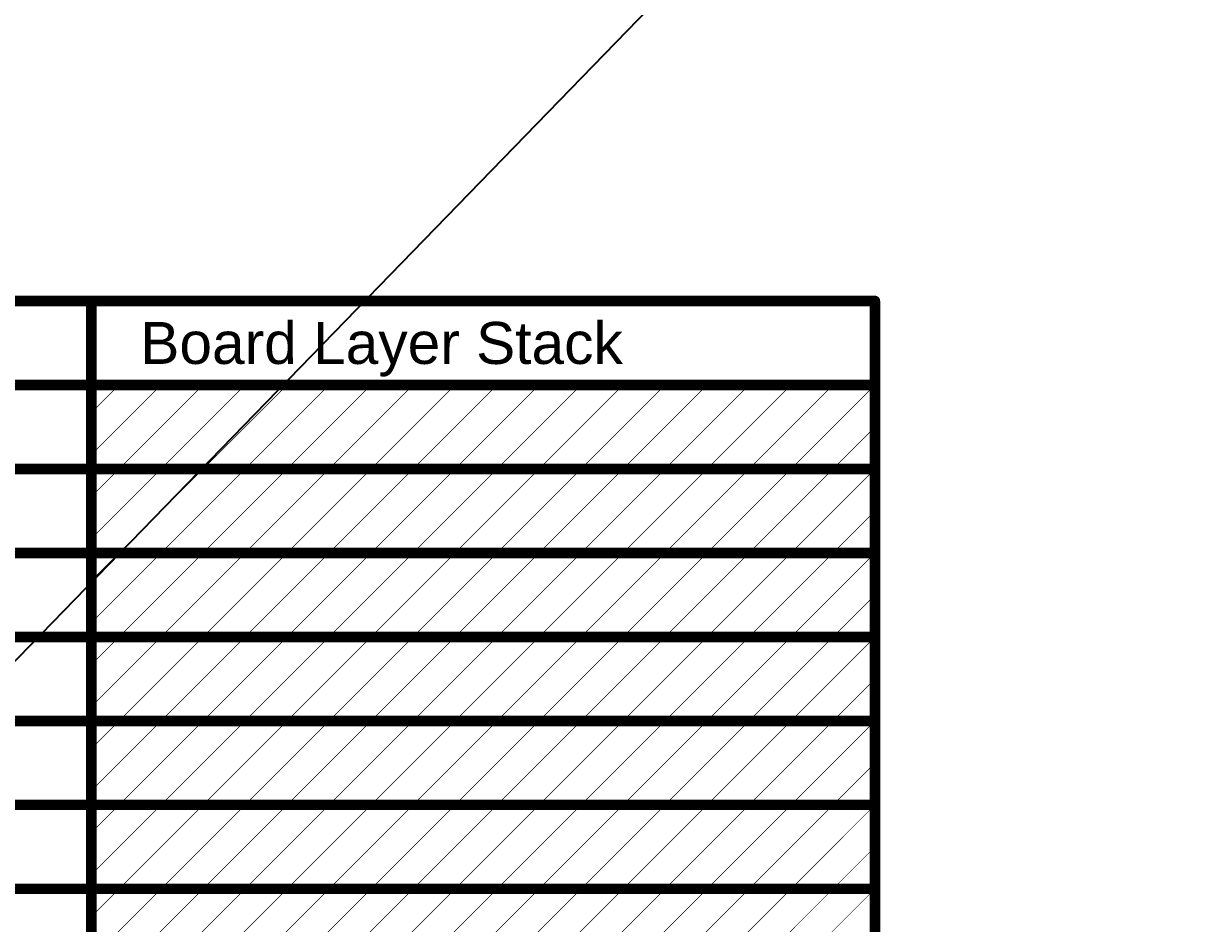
# Model space of a CAD drawing. Header units: inches. Extents: x 0 to 5401, y 0 to 5414.
# Drawn here: x 253.22 to 295.34, y 105.24 to 137.92 of the extents above; entities that cross this region are included whole.
import ezdxf

# ---------------------------------------------------------------- set-up
doc = ezdxf.new("R2010")
doc.units = ezdxf.units.IN
doc.layers.add('Fabrication', color=76, linetype='Continuous')
doc.layers.add('Top Solder', color=216, linetype='Continuous')
doc.styles.add('Arial', font='', dxfattribs={"height": 0.2})
doc.styles.get('Arial').set_extended_font_data('Arial')

msp = doc.modelspace()

# ---------------------------------------------------------------- linework, layer by layer
at = {"layer": 'Fabrication'}
for points in [[(168.846, 127.838, 0.381, 0.381, 0), (284.132, 127.838, 0.381, 0.381, 0)], [(255.692, 91.262, 0.381, 0.381, 0), (255.692, 127.838, 0.381, 0.381, 0)], [(284.132, 91.262, 0.381, 0.381, 0), (284.132, 127.838, 0.381, 0.381, 0)], [(168.846, 124.79, 0.381, 0.381, 0), (284.132, 124.79, 0.381, 0.381, 0)], [(255.692, 122.258, 0.0254, 0.0254, 0), (258.224, 124.79, 0.0254, 0.0254, 0)], [(255.692, 123.782, 0.0254, 0.0254, 0), (256.7, 124.79, 0.0254, 0.0254, 0)], [(256.7, 121.742, 0.0254, 0.0254, 0), (259.748, 124.79, 0.0254, 0.0254, 0)], [(258.224, 121.742, 0.0254, 0.0254, 0), (261.272, 124.79, 0.0254, 0.0254, 0)], [(259.748, 121.742, 0.0254, 0.0254, 0), (262.796, 124.79, 0.0254, 0.0254, 0)], [(261.272, 121.742, 0.0254, 0.0254, 0), (264.32, 124.79, 0.0254, 0.0254, 0)], [(262.796, 121.742, 0.0254, 0.0254, 0), (265.844, 124.79, 0.0254, 0.0254, 0)], [(264.32, 121.742, 0.0254, 0.0254, 0), (267.368, 124.79, 0.0254, 0.0254, 0)], [(265.844, 121.742, 0.0254, 0.0254, 0), (268.892, 124.79, 0.0254, 0.0254, 0)], [(267.368, 121.742, 0.0254, 0.0254, 0), (270.416, 124.79, 0.0254, 0.0254, 0)], [(268.892, 121.742, 0.0254, 0.0254, 0), (271.94, 124.79, 0.0254, 0.0254, 0)], [(270.416, 121.742, 0.0254, 0.0254, 0), (273.464, 124.79, 0.0254, 0.0254, 0)], [(271.94, 121.742, 0.0254, 0.0254, 0), (274.988, 124.79, 0.0254, 0.0254, 0)], [(273.464, 121.742, 0.0254, 0.0254, 0), (276.512, 124.79, 0.0254, 0.0254, 0)], [(274.988, 121.742, 0.0254, 0.0254, 0), (278.036, 124.79, 0.0254, 0.0254, 0)], [(276.512, 121.742, 0.0254, 0.0254, 0), (279.56, 124.79, 0.0254, 0.0254, 0)], [(278.036, 121.742, 0.0254, 0.0254, 0), (281.084, 124.79, 0.0254, 0.0254, 0)], [(279.56, 121.742, 0.0254, 0.0254, 0), (282.608, 124.79, 0.0254, 0.0254, 0)], [(281.084, 121.742, 0.0254, 0.0254, 0), (284.132, 124.79, 0.0254, 0.0254, 0)], [(282.608, 121.742, 0.0254, 0.0254, 0), (284.132, 123.266, 0.0254, 0.0254, 0)], [(241.218, 121.742, 0.381, 0.381, 0), (255.692, 121.742, 0.381, 0.381, 0)], [(255.692, 121.742, 0.381, 0.381, 0), (284.132, 121.742, 0.381, 0.381, 0)], [(255.692, 119.21, 0.0254, 0.0254, 0), (258.224, 121.742, 0.0254, 0.0254, 0)], [(255.692, 120.734, 0.0254, 0.0254, 0), (256.7, 121.742, 0.0254, 0.0254, 0)], [(256.7, 118.694, 0.0254, 0.0254, 0), (259.748, 121.742, 0.0254, 0.0254, 0)], [(258.224, 118.694, 0.0254, 0.0254, 0), (261.272, 121.742, 0.0254, 0.0254, 0)], [(259.748, 118.694, 0.0254, 0.0254, 0), (262.796, 121.742, 0.0254, 0.0254, 0)], [(261.272, 118.694, 0.0254, 0.0254, 0), (264.32, 121.742, 0.0254, 0.0254, 0)], [(262.796, 118.694, 0.0254, 0.0254, 0), (265.844, 121.742, 0.0254, 0.0254, 0)], [(264.32, 118.694, 0.0254, 0.0254, 0), (267.368, 121.742, 0.0254, 0.0254, 0)], [(265.844, 118.694, 0.0254, 0.0254, 0), (268.892, 121.742, 0.0254, 0.0254, 0)], [(267.368, 118.694, 0.0254, 0.0254, 0), (270.416, 121.742, 0.0254, 0.0254, 0)], [(268.892, 118.694, 0.0254, 0.0254, 0), (271.94, 121.742, 0.0254, 0.0254, 0)], [(270.416, 118.694, 0.0254, 0.0254, 0), (273.464, 121.742, 0.0254, 0.0254, 0)], [(271.94, 118.694, 0.0254, 0.0254, 0), (274.988, 121.742, 0.0254, 0.0254, 0)], [(273.464, 118.694, 0.0254, 0.0254, 0), (276.512, 121.742, 0.0254, 0.0254, 0)], [(274.988, 118.694, 0.0254, 0.0254, 0), (278.036, 121.742, 0.0254, 0.0254, 0)], [(276.512, 118.694, 0.0254, 0.0254, 0), (279.56, 121.742, 0.0254, 0.0254, 0)], [(278.036, 118.694, 0.0254, 0.0254, 0), (281.084, 121.742, 0.0254, 0.0254, 0)], [(279.56, 118.694, 0.0254, 0.0254, 0), (282.608, 121.742, 0.0254, 0.0254, 0)], [(281.084, 118.694, 0.0254, 0.0254, 0), (284.132, 121.742, 0.0254, 0.0254, 0)], [(282.608, 118.694, 0.0254, 0.0254, 0), (284.132, 120.218, 0.0254, 0.0254, 0)], [(241.218, 118.694, 0.381, 0.381, 0), (255.692, 118.694, 0.381, 0.381, 0)], [(255.692, 118.694, 0.381, 0.381, 0), (284.132, 118.694, 0.381, 0.381, 0)], [(255.692, 116.162, 0.0254, 0.0254, 0), (258.224, 118.694, 0.0254, 0.0254, 0)], [(255.692, 117.686, 0.0254, 0.0254, 0), (256.7, 118.694, 0.0254, 0.0254, 0)], [(256.7, 115.646, 0.0254, 0.0254, 0), (259.748, 118.694, 0.0254, 0.0254, 0)], [(258.224, 115.646, 0.0254, 0.0254, 0), (261.272, 118.694, 0.0254, 0.0254, 0)], [(259.748, 115.646, 0.0254, 0.0254, 0), (262.796, 118.694, 0.0254, 0.0254, 0)], [(261.272, 115.646, 0.0254, 0.0254, 0), (264.32, 118.694, 0.0254, 0.0254, 0)], [(262.796, 115.646, 0.0254, 0.0254, 0), (265.844, 118.694, 0.0254, 0.0254, 0)], [(264.32, 115.646, 0.0254, 0.0254, 0), (267.368, 118.694, 0.0254, 0.0254, 0)], [(265.844, 115.646, 0.0254, 0.0254, 0), (268.892, 118.694, 0.0254, 0.0254, 0)], [(267.368, 115.646, 0.0254, 0.0254, 0), (270.416, 118.694, 0.0254, 0.0254, 0)], [(268.892, 115.646, 0.0254, 0.0254, 0), (271.94, 118.694, 0.0254, 0.0254, 0)], [(270.416, 115.646, 0.0254, 0.0254, 0), (273.464, 118.694, 0.0254, 0.0254, 0)], [(271.94, 115.646, 0.0254, 0.0254, 0), (274.988, 118.694, 0.0254, 0.0254, 0)], [(273.464, 115.646, 0.0254, 0.0254, 0), (276.512, 118.694, 0.0254, 0.0254, 0)], [(274.988, 115.646, 0.0254, 0.0254, 0), (278.036, 118.694, 0.0254, 0.0254, 0)], [(276.512, 115.646, 0.0254, 0.0254, 0), (279.56, 118.694, 0.0254, 0.0254, 0)], [(278.036, 115.646, 0.0254, 0.0254, 0), (281.084, 118.694, 0.0254, 0.0254, 0)], [(279.56, 115.646, 0.0254, 0.0254, 0), (282.608, 118.694, 0.0254, 0.0254, 0)], [(281.084, 115.646, 0.0254, 0.0254, 0), (284.132, 118.694, 0.0254, 0.0254, 0)], [(282.608, 115.646, 0.0254, 0.0254, 0), (284.132, 117.17, 0.0254, 0.0254, 0)], [(241.218, 115.646, 0.381, 0.381, 0), (255.692, 115.646, 0.381, 0.381, 0)], [(255.692, 115.646, 0.381, 0.381, 0), (284.132, 115.646, 0.381, 0.381, 0)], [(255.692, 113.114, 0.0254, 0.0254, 0), (258.224, 115.646, 0.0254, 0.0254, 0)], [(255.692, 114.638, 0.0254, 0.0254, 0), (256.7, 115.646, 0.0254, 0.0254, 0)], [(256.7, 112.598, 0.0254, 0.0254, 0), (259.748, 115.646, 0.0254, 0.0254, 0)], [(258.224, 112.598, 0.0254, 0.0254, 0), (261.272, 115.646, 0.0254, 0.0254, 0)], [(259.748, 112.598, 0.0254, 0.0254, 0), (262.796, 115.646, 0.0254, 0.0254, 0)], [(261.272, 112.598, 0.0254, 0.0254, 0), (264.32, 115.646, 0.0254, 0.0254, 0)], [(262.796, 112.598, 0.0254, 0.0254, 0), (265.844, 115.646, 0.0254, 0.0254, 0)], [(264.32, 112.598, 0.0254, 0.0254, 0), (267.368, 115.646, 0.0254, 0.0254, 0)], [(265.844, 112.598, 0.0254, 0.0254, 0), (268.892, 115.646, 0.0254, 0.0254, 0)], [(267.368, 112.598, 0.0254, 0.0254, 0), (270.416, 115.646, 0.0254, 0.0254, 0)], [(268.892, 112.598, 0.0254, 0.0254, 0), (271.94, 115.646, 0.0254, 0.0254, 0)], [(270.416, 112.598, 0.0254, 0.0254, 0), (273.464, 115.646, 0.0254, 0.0254, 0)], [(271.94, 112.598, 0.0254, 0.0254, 0), (274.988, 115.646, 0.0254, 0.0254, 0)], [(273.464, 112.598, 0.0254, 0.0254, 0), (276.512, 115.646, 0.0254, 0.0254, 0)], [(274.988, 112.598, 0.0254, 0.0254, 0), (278.036, 115.646, 0.0254, 0.0254, 0)], [(276.512, 112.598, 0.0254, 0.0254, 0), (279.56, 115.646, 0.0254, 0.0254, 0)], [(278.036, 112.598, 0.0254, 0.0254, 0), (281.084, 115.646, 0.0254, 0.0254, 0)], [(279.56, 112.598, 0.0254, 0.0254, 0), (282.608, 115.646, 0.0254, 0.0254, 0)], [(281.084, 112.598, 0.0254, 0.0254, 0), (284.132, 115.646, 0.0254, 0.0254, 0)], [(282.608, 112.598, 0.0254, 0.0254, 0), (284.132, 114.122, 0.0254, 0.0254, 0)], [(241.218, 112.598, 0.381, 0.381, 0), (255.692, 112.598, 0.381, 0.381, 0)], [(255.692, 112.598, 0.381, 0.381, 0), (284.132, 112.598, 0.381, 0.381, 0)], [(255.692, 110.066, 0.0254, 0.0254, 0), (258.224, 112.598, 0.0254, 0.0254, 0)], [(255.692, 111.59, 0.0254, 0.0254, 0), (256.7, 112.598, 0.0254, 0.0254, 0)], [(256.7, 109.55, 0.0254, 0.0254, 0), (259.748, 112.598, 0.0254, 0.0254, 0)], [(258.224, 109.55, 0.0254, 0.0254, 0), (261.272, 112.598, 0.0254, 0.0254, 0)], [(259.748, 109.55, 0.0254, 0.0254, 0), (262.796, 112.598, 0.0254, 0.0254, 0)], [(261.272, 109.55, 0.0254, 0.0254, 0), (264.32, 112.598, 0.0254, 0.0254, 0)], [(262.796, 109.55, 0.0254, 0.0254, 0), (265.844, 112.598, 0.0254, 0.0254, 0)], [(264.32, 109.55, 0.0254, 0.0254, 0), (267.368, 112.598, 0.0254, 0.0254, 0)], [(265.844, 109.55, 0.0254, 0.0254, 0), (268.892, 112.598, 0.0254, 0.0254, 0)], [(267.368, 109.55, 0.0254, 0.0254, 0), (270.416, 112.598, 0.0254, 0.0254, 0)], [(268.892, 109.55, 0.0254, 0.0254, 0), (271.94, 112.598, 0.0254, 0.0254, 0)], [(270.416, 109.55, 0.0254, 0.0254, 0), (273.464, 112.598, 0.0254, 0.0254, 0)], [(271.94, 109.55, 0.0254, 0.0254, 0), (274.988, 112.598, 0.0254, 0.0254, 0)], [(273.464, 109.55, 0.0254, 0.0254, 0), (276.512, 112.598, 0.0254, 0.0254, 0)], [(274.988, 109.55, 0.0254, 0.0254, 0), (278.036, 112.598, 0.0254, 0.0254, 0)], [(276.512, 109.55, 0.0254, 0.0254, 0), (279.56, 112.598, 0.0254, 0.0254, 0)], [(278.036, 109.55, 0.0254, 0.0254, 0), (281.084, 112.598, 0.0254, 0.0254, 0)], [(279.56, 109.55, 0.0254, 0.0254, 0), (282.608, 112.598, 0.0254, 0.0254, 0)], [(281.084, 109.55, 0.0254, 0.0254, 0), (284.132, 112.598, 0.0254, 0.0254, 0)], [(282.608, 109.55, 0.0254, 0.0254, 0), (284.132, 111.074, 0.0254, 0.0254, 0)], [(241.218, 109.55, 0.381, 0.381, 0), (255.692, 109.55, 0.381, 0.381, 0)], [(255.692, 109.55, 0.381, 0.381, 0), (284.132, 109.55, 0.381, 0.381, 0)], [(255.692, 107.018, 0.0254, 0.0254, 0), (258.224, 109.55, 0.0254, 0.0254, 0)], [(255.692, 108.542, 0.0254, 0.0254, 0), (256.7, 109.55, 0.0254, 0.0254, 0)], [(256.7, 106.502, 0.0254, 0.0254, 0), (259.748, 109.55, 0.0254, 0.0254, 0)], [(258.224, 106.502, 0.0254, 0.0254, 0), (261.272, 109.55, 0.0254, 0.0254, 0)], [(259.748, 106.502, 0.0254, 0.0254, 0), (262.796, 109.55, 0.0254, 0.0254, 0)], [(261.272, 106.502, 0.0254, 0.0254, 0), (264.32, 109.55, 0.0254, 0.0254, 0)], [(262.796, 106.502, 0.0254, 0.0254, 0), (265.844, 109.55, 0.0254, 0.0254, 0)], [(264.32, 106.502, 0.0254, 0.0254, 0), (267.368, 109.55, 0.0254, 0.0254, 0)], [(265.844, 106.502, 0.0254, 0.0254, 0), (268.892, 109.55, 0.0254, 0.0254, 0)], [(267.368, 106.502, 0.0254, 0.0254, 0), (270.416, 109.55, 0.0254, 0.0254, 0)], [(268.892, 106.502, 0.0254, 0.0254, 0), (271.94, 109.55, 0.0254, 0.0254, 0)], [(270.416, 106.502, 0.0254, 0.0254, 0), (273.464, 109.55, 0.0254, 0.0254, 0)], [(271.94, 106.502, 0.0254, 0.0254, 0), (274.988, 109.55, 0.0254, 0.0254, 0)], [(273.464, 106.502, 0.0254, 0.0254, 0), (276.512, 109.55, 0.0254, 0.0254, 0)], [(274.988, 106.502, 0.0254, 0.0254, 0), (278.036, 109.55, 0.0254, 0.0254, 0)], [(276.512, 106.502, 0.0254, 0.0254, 0), (279.56, 109.55, 0.0254, 0.0254, 0)], [(278.036, 106.502, 0.0254, 0.0254, 0), (281.084, 109.55, 0.0254, 0.0254, 0)], [(279.56, 106.502, 0.0254, 0.0254, 0), (282.608, 109.55, 0.0254, 0.0254, 0)], [(281.084, 106.502, 0.0254, 0.0254, 0), (284.132, 109.55, 0.0254, 0.0254, 0)], [(282.608, 106.502, 0.0254, 0.0254, 0), (284.132, 108.026, 0.0254, 0.0254, 0)], [(241.218, 106.502, 0.381, 0.381, 0), (255.692, 106.502, 0.381, 0.381, 0)], [(255.692, 106.502, 0.381, 0.381, 0), (284.132, 106.502, 0.381, 0.381, 0)], [(255.692, 103.97, 0.0254, 0.0254, 0), (258.224, 106.502, 0.0254, 0.0254, 0)], [(255.692, 105.494, 0.0254, 0.0254, 0), (256.7, 106.502, 0.0254, 0.0254, 0)], [(256.7, 103.454, 0.0254, 0.0254, 0), (259.748, 106.502, 0.0254, 0.0254, 0)], [(258.224, 103.454, 0.0254, 0.0254, 0), (261.272, 106.502, 0.0254, 0.0254, 0)], [(259.748, 103.454, 0.0254, 0.0254, 0), (262.796, 106.502, 0.0254, 0.0254, 0)], [(261.272, 103.454, 0.0254, 0.0254, 0), (264.32, 106.502, 0.0254, 0.0254, 0)], [(262.796, 103.454, 0.0254, 0.0254, 0), (265.844, 106.502, 0.0254, 0.0254, 0)], [(264.32, 103.454, 0.0254, 0.0254, 0), (267.368, 106.502, 0.0254, 0.0254, 0)], [(265.844, 103.454, 0.0254, 0.0254, 0), (268.892, 106.502, 0.0254, 0.0254, 0)], [(267.368, 103.454, 0.0254, 0.0254, 0), (270.416, 106.502, 0.0254, 0.0254, 0)], [(268.892, 103.454, 0.0254, 0.0254, 0), (271.94, 106.502, 0.0254, 0.0254, 0)], [(270.416, 103.454, 0.0254, 0.0254, 0), (273.464, 106.502, 0.0254, 0.0254, 0)], [(271.94, 103.454, 0.0254, 0.0254, 0), (274.988, 106.502, 0.0254, 0.0254, 0)], [(273.464, 103.454, 0.0254, 0.0254, 0), (276.512, 106.502, 0.0254, 0.0254, 0)], [(274.988, 103.454, 0.0254, 0.0254, 0), (278.036, 106.502, 0.0254, 0.0254, 0)], [(276.512, 103.454, 0.0254, 0.0254, 0), (279.56, 106.502, 0.0254, 0.0254, 0)], [(278.036, 103.454, 0.0254, 0.0254, 0), (281.084, 106.502, 0.0254, 0.0254, 0)], [(279.56, 103.454, 0.0254, 0.0254, 0), (282.608, 106.502, 0.0254, 0.0254, 0)], [(281.084, 103.454, 0.0254, 0.0254, 0), (284.132, 106.502, 0.0254, 0.0254, 0)]]:
    msp.add_lwpolyline(points, format="xyseb", dxfattribs=at)
for points in [[(255.597, 127.838, 0.191, 0.191, 1), (255.787, 127.838, 0.191, 0.191, 1)], [(284.037, 127.838, 0.191, 0.191, 1), (284.227, 127.838, 0.191, 0.191, 1)], [(284.037, 127.838, 0.191, 0.191, 1), (284.227, 127.838, 0.191, 0.191, 1)], [(256.694, 124.79, 0.0127, 0.0127, 1), (256.706, 124.79, 0.0127, 0.0127, 1)], [(258.218, 124.79, 0.0127, 0.0127, 1), (258.23, 124.79, 0.0127, 0.0127, 1)], [(259.742, 124.79, 0.0127, 0.0127, 1), (259.754, 124.79, 0.0127, 0.0127, 1)], [(261.266, 124.79, 0.0127, 0.0127, 1), (261.278, 124.79, 0.0127, 0.0127, 1)], [(262.79, 124.79, 0.0127, 0.0127, 1), (262.802, 124.79, 0.0127, 0.0127, 1)], [(264.314, 124.79, 0.0127, 0.0127, 1), (264.326, 124.79, 0.0127, 0.0127, 1)], [(265.838, 124.79, 0.0127, 0.0127, 1), (265.85, 124.79, 0.0127, 0.0127, 1)], [(267.362, 124.79, 0.0127, 0.0127, 1), (267.374, 124.79, 0.0127, 0.0127, 1)], [(268.886, 124.79, 0.0127, 0.0127, 1), (268.898, 124.79, 0.0127, 0.0127, 1)], [(270.41, 124.79, 0.0127, 0.0127, 1), (270.422, 124.79, 0.0127, 0.0127, 1)], [(271.934, 124.79, 0.0127, 0.0127, 1), (271.946, 124.79, 0.0127, 0.0127, 1)], [(273.458, 124.79, 0.0127, 0.0127, 1), (273.47, 124.79, 0.0127, 0.0127, 1)], [(274.982, 124.79, 0.0127, 0.0127, 1), (274.994, 124.79, 0.0127, 0.0127, 1)], [(276.506, 124.79, 0.0127, 0.0127, 1), (276.518, 124.79, 0.0127, 0.0127, 1)], [(278.03, 124.79, 0.0127, 0.0127, 1), (278.042, 124.79, 0.0127, 0.0127, 1)], [(279.554, 124.79, 0.0127, 0.0127, 1), (279.566, 124.79, 0.0127, 0.0127, 1)], [(281.078, 124.79, 0.0127, 0.0127, 1), (281.09, 124.79, 0.0127, 0.0127, 1)], [(282.602, 124.79, 0.0127, 0.0127, 1), (282.614, 124.79, 0.0127, 0.0127, 1)], [(284.037, 124.79, 0.191, 0.191, 1), (284.227, 124.79, 0.191, 0.191, 1)], [(284.126, 124.79, 0.0127, 0.0127, 1), (284.138, 124.79, 0.0127, 0.0127, 1)], [(255.686, 123.782, 0.0127, 0.0127, 1), (255.699, 123.782, 0.0127, 0.0127, 1)], [(284.126, 123.266, 0.0127, 0.0127, 1), (284.138, 123.266, 0.0127, 0.0127, 1)], [(255.686, 122.258, 0.0127, 0.0127, 1), (255.699, 122.258, 0.0127, 0.0127, 1)], [(255.597, 121.742, 0.191, 0.191, 1), (255.787, 121.742, 0.191, 0.191, 1)], [(255.597, 121.742, 0.191, 0.191, 1), (255.787, 121.742, 0.191, 0.191, 1)], [(256.694, 121.742, 0.0127, 0.0127, 1), (256.706, 121.742, 0.0127, 0.0127, 1)], [(256.694, 121.742, 0.0127, 0.0127, 1), (256.706, 121.742, 0.0127, 0.0127, 1)], [(258.218, 121.742, 0.0127, 0.0127, 1), (258.23, 121.742, 0.0127, 0.0127, 1)], [(258.218, 121.742, 0.0127, 0.0127, 1), (258.23, 121.742, 0.0127, 0.0127, 1)], [(259.742, 121.742, 0.0127, 0.0127, 1), (259.754, 121.742, 0.0127, 0.0127, 1)], [(259.742, 121.742, 0.0127, 0.0127, 1), (259.754, 121.742, 0.0127, 0.0127, 1)], [(261.266, 121.742, 0.0127, 0.0127, 1), (261.278, 121.742, 0.0127, 0.0127, 1)], [(261.266, 121.742, 0.0127, 0.0127, 1), (261.278, 121.742, 0.0127, 0.0127, 1)], [(262.79, 121.742, 0.0127, 0.0127, 1), (262.802, 121.742, 0.0127, 0.0127, 1)], [(262.79, 121.742, 0.0127, 0.0127, 1), (262.802, 121.742, 0.0127, 0.0127, 1)], [(264.314, 121.742, 0.0127, 0.0127, 1), (264.326, 121.742, 0.0127, 0.0127, 1)], [(264.314, 121.742, 0.0127, 0.0127, 1), (264.326, 121.742, 0.0127, 0.0127, 1)], [(265.838, 121.742, 0.0127, 0.0127, 1), (265.85, 121.742, 0.0127, 0.0127, 1)], [(265.838, 121.742, 0.0127, 0.0127, 1), (265.85, 121.742, 0.0127, 0.0127, 1)], [(267.362, 121.742, 0.0127, 0.0127, 1), (267.374, 121.742, 0.0127, 0.0127, 1)], [(267.362, 121.742, 0.0127, 0.0127, 1), (267.374, 121.742, 0.0127, 0.0127, 1)], [(268.886, 121.742, 0.0127, 0.0127, 1), (268.898, 121.742, 0.0127, 0.0127, 1)], [(268.886, 121.742, 0.0127, 0.0127, 1), (268.898, 121.742, 0.0127, 0.0127, 1)], [(270.41, 121.742, 0.0127, 0.0127, 1), (270.422, 121.742, 0.0127, 0.0127, 1)], [(270.41, 121.742, 0.0127, 0.0127, 1), (270.422, 121.742, 0.0127, 0.0127, 1)], [(271.934, 121.742, 0.0127, 0.0127, 1), (271.946, 121.742, 0.0127, 0.0127, 1)], [(271.934, 121.742, 0.0127, 0.0127, 1), (271.946, 121.742, 0.0127, 0.0127, 1)], [(273.458, 121.742, 0.0127, 0.0127, 1), (273.47, 121.742, 0.0127, 0.0127, 1)], [(273.458, 121.742, 0.0127, 0.0127, 1), (273.47, 121.742, 0.0127, 0.0127, 1)], [(274.982, 121.742, 0.0127, 0.0127, 1), (274.994, 121.742, 0.0127, 0.0127, 1)], [(274.982, 121.742, 0.0127, 0.0127, 1), (274.994, 121.742, 0.0127, 0.0127, 1)], [(276.506, 121.742, 0.0127, 0.0127, 1), (276.518, 121.742, 0.0127, 0.0127, 1)], [(276.506, 121.742, 0.0127, 0.0127, 1), (276.518, 121.742, 0.0127, 0.0127, 1)], [(278.03, 121.742, 0.0127, 0.0127, 1), (278.042, 121.742, 0.0127, 0.0127, 1)], [(278.03, 121.742, 0.0127, 0.0127, 1), (278.042, 121.742, 0.0127, 0.0127, 1)], [(279.554, 121.742, 0.0127, 0.0127, 1), (279.566, 121.742, 0.0127, 0.0127, 1)], [(279.554, 121.742, 0.0127, 0.0127, 1), (279.566, 121.742, 0.0127, 0.0127, 1)], [(281.078, 121.742, 0.0127, 0.0127, 1), (281.09, 121.742, 0.0127, 0.0127, 1)], [(281.078, 121.742, 0.0127, 0.0127, 1), (281.09, 121.742, 0.0127, 0.0127, 1)], [(282.602, 121.742, 0.0127, 0.0127, 1), (282.614, 121.742, 0.0127, 0.0127, 1)], [(282.602, 121.742, 0.0127, 0.0127, 1), (282.614, 121.742, 0.0127, 0.0127, 1)], [(284.037, 121.742, 0.191, 0.191, 1), (284.227, 121.742, 0.191, 0.191, 1)], [(284.126, 121.742, 0.0127, 0.0127, 1), (284.138, 121.742, 0.0127, 0.0127, 1)], [(255.686, 120.734, 0.0127, 0.0127, 1), (255.699, 120.734, 0.0127, 0.0127, 1)], [(284.126, 120.218, 0.0127, 0.0127, 1), (284.138, 120.218, 0.0127, 0.0127, 1)], [(255.686, 119.21, 0.0127, 0.0127, 1), (255.699, 119.21, 0.0127, 0.0127, 1)], [(255.597, 118.694, 0.191, 0.191, 1), (255.787, 118.694, 0.191, 0.191, 1)], [(255.597, 118.694, 0.191, 0.191, 1), (255.787, 118.694, 0.191, 0.191, 1)], [(284.037, 118.694, 0.191, 0.191, 1), (284.227, 118.694, 0.191, 0.191, 1)], [(256.694, 118.694, 0.0127, 0.0127, 1), (256.706, 118.694, 0.0127, 0.0127, 1)], [(256.694, 118.694, 0.0127, 0.0127, 1), (256.706, 118.694, 0.0127, 0.0127, 1)], [(258.218, 118.694, 0.0127, 0.0127, 1), (258.23, 118.694, 0.0127, 0.0127, 1)], [(258.218, 118.694, 0.0127, 0.0127, 1), (258.23, 118.694, 0.0127, 0.0127, 1)], [(259.742, 118.694, 0.0127, 0.0127, 1), (259.754, 118.694, 0.0127, 0.0127, 1)], [(259.742, 118.694, 0.0127, 0.0127, 1), (259.754, 118.694, 0.0127, 0.0127, 1)], [(261.266, 118.694, 0.0127, 0.0127, 1), (261.278, 118.694, 0.0127, 0.0127, 1)], [(261.266, 118.694, 0.0127, 0.0127, 1), (261.278, 118.694, 0.0127, 0.0127, 1)], [(262.79, 118.694, 0.0127, 0.0127, 1), (262.802, 118.694, 0.0127, 0.0127, 1)], [(262.79, 118.694, 0.0127, 0.0127, 1), (262.802, 118.694, 0.0127, 0.0127, 1)], [(264.314, 118.694, 0.0127, 0.0127, 1), (264.326, 118.694, 0.0127, 0.0127, 1)], [(264.314, 118.694, 0.0127, 0.0127, 1), (264.326, 118.694, 0.0127, 0.0127, 1)], [(265.838, 118.694, 0.0127, 0.0127, 1), (265.85, 118.694, 0.0127, 0.0127, 1)], [(265.838, 118.694, 0.0127, 0.0127, 1), (265.85, 118.694, 0.0127, 0.0127, 1)], [(267.362, 118.694, 0.0127, 0.0127, 1), (267.374, 118.694, 0.0127, 0.0127, 1)], [(267.362, 118.694, 0.0127, 0.0127, 1), (267.374, 118.694, 0.0127, 0.0127, 1)], [(268.886, 118.694, 0.0127, 0.0127, 1), (268.898, 118.694, 0.0127, 0.0127, 1)], [(268.886, 118.694, 0.0127, 0.0127, 1), (268.898, 118.694, 0.0127, 0.0127, 1)], [(270.41, 118.694, 0.0127, 0.0127, 1), (270.422, 118.694, 0.0127, 0.0127, 1)], [(270.41, 118.694, 0.0127, 0.0127, 1), (270.422, 118.694, 0.0127, 0.0127, 1)], [(271.934, 118.694, 0.0127, 0.0127, 1), (271.946, 118.694, 0.0127, 0.0127, 1)], [(271.934, 118.694, 0.0127, 0.0127, 1), (271.946, 118.694, 0.0127, 0.0127, 1)], [(273.458, 118.694, 0.0127, 0.0127, 1), (273.47, 118.694, 0.0127, 0.0127, 1)], [(273.458, 118.694, 0.0127, 0.0127, 1), (273.47, 118.694, 0.0127, 0.0127, 1)], [(274.982, 118.694, 0.0127, 0.0127, 1), (274.994, 118.694, 0.0127, 0.0127, 1)], [(274.982, 118.694, 0.0127, 0.0127, 1), (274.994, 118.694, 0.0127, 0.0127, 1)], [(276.506, 118.694, 0.0127, 0.0127, 1), (276.518, 118.694, 0.0127, 0.0127, 1)], [(276.506, 118.694, 0.0127, 0.0127, 1), (276.518, 118.694, 0.0127, 0.0127, 1)], [(278.03, 118.694, 0.0127, 0.0127, 1), (278.042, 118.694, 0.0127, 0.0127, 1)], [(278.03, 118.694, 0.0127, 0.0127, 1), (278.042, 118.694, 0.0127, 0.0127, 1)], [(279.554, 118.694, 0.0127, 0.0127, 1), (279.566, 118.694, 0.0127, 0.0127, 1)], [(279.554, 118.694, 0.0127, 0.0127, 1), (279.566, 118.694, 0.0127, 0.0127, 1)], [(281.078, 118.694, 0.0127, 0.0127, 1), (281.09, 118.694, 0.0127, 0.0127, 1)], [(281.078, 118.694, 0.0127, 0.0127, 1), (281.09, 118.694, 0.0127, 0.0127, 1)], [(282.602, 118.694, 0.0127, 0.0127, 1), (282.614, 118.694, 0.0127, 0.0127, 1)], [(282.602, 118.694, 0.0127, 0.0127, 1), (282.614, 118.694, 0.0127, 0.0127, 1)], [(284.126, 118.694, 0.0127, 0.0127, 1), (284.138, 118.694, 0.0127, 0.0127, 1)], [(255.686, 117.686, 0.0127, 0.0127, 1), (255.699, 117.686, 0.0127, 0.0127, 1)], [(284.126, 117.17, 0.0127, 0.0127, 1), (284.138, 117.17, 0.0127, 0.0127, 1)], [(255.597, 115.646, 0.191, 0.191, 1), (255.787, 115.646, 0.191, 0.191, 1)], [(255.597, 115.646, 0.191, 0.191, 1), (255.787, 115.646, 0.191, 0.191, 1)], [(255.686, 116.162, 0.0127, 0.0127, 1), (255.699, 116.162, 0.0127, 0.0127, 1)], [(284.037, 115.646, 0.191, 0.191, 1), (284.227, 115.646, 0.191, 0.191, 1)], [(256.694, 115.646, 0.0127, 0.0127, 1), (256.706, 115.646, 0.0127, 0.0127, 1)], [(256.694, 115.646, 0.0127, 0.0127, 1), (256.706, 115.646, 0.0127, 0.0127, 1)], [(258.218, 115.646, 0.0127, 0.0127, 1), (258.23, 115.646, 0.0127, 0.0127, 1)], [(258.218, 115.646, 0.0127, 0.0127, 1), (258.23, 115.646, 0.0127, 0.0127, 1)], [(259.742, 115.646, 0.0127, 0.0127, 1), (259.754, 115.646, 0.0127, 0.0127, 1)], [(259.742, 115.646, 0.0127, 0.0127, 1), (259.754, 115.646, 0.0127, 0.0127, 1)], [(261.266, 115.646, 0.0127, 0.0127, 1), (261.278, 115.646, 0.0127, 0.0127, 1)], [(261.266, 115.646, 0.0127, 0.0127, 1), (261.278, 115.646, 0.0127, 0.0127, 1)], [(262.79, 115.646, 0.0127, 0.0127, 1), (262.802, 115.646, 0.0127, 0.0127, 1)], [(262.79, 115.646, 0.0127, 0.0127, 1), (262.802, 115.646, 0.0127, 0.0127, 1)], [(264.314, 115.646, 0.0127, 0.0127, 1), (264.326, 115.646, 0.0127, 0.0127, 1)], [(264.314, 115.646, 0.0127, 0.0127, 1), (264.326, 115.646, 0.0127, 0.0127, 1)], [(265.838, 115.646, 0.0127, 0.0127, 1), (265.85, 115.646, 0.0127, 0.0127, 1)], [(265.838, 115.646, 0.0127, 0.0127, 1), (265.85, 115.646, 0.0127, 0.0127, 1)], [(267.362, 115.646, 0.0127, 0.0127, 1), (267.374, 115.646, 0.0127, 0.0127, 1)], [(267.362, 115.646, 0.0127, 0.0127, 1), (267.374, 115.646, 0.0127, 0.0127, 1)], [(268.886, 115.646, 0.0127, 0.0127, 1), (268.898, 115.646, 0.0127, 0.0127, 1)], [(268.886, 115.646, 0.0127, 0.0127, 1), (268.898, 115.646, 0.0127, 0.0127, 1)], [(270.41, 115.646, 0.0127, 0.0127, 1), (270.422, 115.646, 0.0127, 0.0127, 1)], [(270.41, 115.646, 0.0127, 0.0127, 1), (270.422, 115.646, 0.0127, 0.0127, 1)], [(271.934, 115.646, 0.0127, 0.0127, 1), (271.946, 115.646, 0.0127, 0.0127, 1)], [(271.934, 115.646, 0.0127, 0.0127, 1), (271.946, 115.646, 0.0127, 0.0127, 1)], [(273.458, 115.646, 0.0127, 0.0127, 1), (273.47, 115.646, 0.0127, 0.0127, 1)], [(273.458, 115.646, 0.0127, 0.0127, 1), (273.47, 115.646, 0.0127, 0.0127, 1)], [(274.982, 115.646, 0.0127, 0.0127, 1), (274.994, 115.646, 0.0127, 0.0127, 1)], [(274.982, 115.646, 0.0127, 0.0127, 1), (274.994, 115.646, 0.0127, 0.0127, 1)], [(276.506, 115.646, 0.0127, 0.0127, 1), (276.518, 115.646, 0.0127, 0.0127, 1)], [(276.506, 115.646, 0.0127, 0.0127, 1), (276.518, 115.646, 0.0127, 0.0127, 1)], [(278.03, 115.646, 0.0127, 0.0127, 1), (278.042, 115.646, 0.0127, 0.0127, 1)], [(278.03, 115.646, 0.0127, 0.0127, 1), (278.042, 115.646, 0.0127, 0.0127, 1)], [(279.554, 115.646, 0.0127, 0.0127, 1), (279.566, 115.646, 0.0127, 0.0127, 1)], [(279.554, 115.646, 0.0127, 0.0127, 1), (279.566, 115.646, 0.0127, 0.0127, 1)], [(281.078, 115.646, 0.0127, 0.0127, 1), (281.09, 115.646, 0.0127, 0.0127, 1)], [(281.078, 115.646, 0.0127, 0.0127, 1), (281.09, 115.646, 0.0127, 0.0127, 1)], [(282.602, 115.646, 0.0127, 0.0127, 1), (282.614, 115.646, 0.0127, 0.0127, 1)], [(282.602, 115.646, 0.0127, 0.0127, 1), (282.614, 115.646, 0.0127, 0.0127, 1)], [(284.126, 115.646, 0.0127, 0.0127, 1), (284.138, 115.646, 0.0127, 0.0127, 1)], [(255.686, 114.638, 0.0127, 0.0127, 1), (255.699, 114.638, 0.0127, 0.0127, 1)], [(284.126, 114.122, 0.0127, 0.0127, 1), (284.138, 114.122, 0.0127, 0.0127, 1)], [(255.686, 113.114, 0.0127, 0.0127, 1), (255.699, 113.114, 0.0127, 0.0127, 1)], [(255.597, 112.598, 0.191, 0.191, 1), (255.787, 112.598, 0.191, 0.191, 1)], [(255.597, 112.598, 0.191, 0.191, 1), (255.787, 112.598, 0.191, 0.191, 1)], [(256.694, 112.598, 0.0127, 0.0127, 1), (256.706, 112.598, 0.0127, 0.0127, 1)], [(256.694, 112.598, 0.0127, 0.0127, 1), (256.706, 112.598, 0.0127, 0.0127, 1)], [(258.218, 112.598, 0.0127, 0.0127, 1), (258.23, 112.598, 0.0127, 0.0127, 1)], [(258.218, 112.598, 0.0127, 0.0127, 1), (258.23, 112.598, 0.0127, 0.0127, 1)], [(259.742, 112.598, 0.0127, 0.0127, 1), (259.754, 112.598, 0.0127, 0.0127, 1)], [(259.742, 112.598, 0.0127, 0.0127, 1), (259.754, 112.598, 0.0127, 0.0127, 1)], [(261.266, 112.598, 0.0127, 0.0127, 1), (261.278, 112.598, 0.0127, 0.0127, 1)], [(261.266, 112.598, 0.0127, 0.0127, 1), (261.278, 112.598, 0.0127, 0.0127, 1)], [(262.79, 112.598, 0.0127, 0.0127, 1), (262.802, 112.598, 0.0127, 0.0127, 1)], [(262.79, 112.598, 0.0127, 0.0127, 1), (262.802, 112.598, 0.0127, 0.0127, 1)], [(264.314, 112.598, 0.0127, 0.0127, 1), (264.326, 112.598, 0.0127, 0.0127, 1)], [(264.314, 112.598, 0.0127, 0.0127, 1), (264.326, 112.598, 0.0127, 0.0127, 1)], [(265.838, 112.598, 0.0127, 0.0127, 1), (265.85, 112.598, 0.0127, 0.0127, 1)], [(265.838, 112.598, 0.0127, 0.0127, 1), (265.85, 112.598, 0.0127, 0.0127, 1)], [(267.362, 112.598, 0.0127, 0.0127, 1), (267.374, 112.598, 0.0127, 0.0127, 1)], [(267.362, 112.598, 0.0127, 0.0127, 1), (267.374, 112.598, 0.0127, 0.0127, 1)], [(268.886, 112.598, 0.0127, 0.0127, 1), (268.898, 112.598, 0.0127, 0.0127, 1)], [(268.886, 112.598, 0.0127, 0.0127, 1), (268.898, 112.598, 0.0127, 0.0127, 1)], [(270.41, 112.598, 0.0127, 0.0127, 1), (270.422, 112.598, 0.0127, 0.0127, 1)], [(270.41, 112.598, 0.0127, 0.0127, 1), (270.422, 112.598, 0.0127, 0.0127, 1)], [(271.934, 112.598, 0.0127, 0.0127, 1), (271.946, 112.598, 0.0127, 0.0127, 1)], [(271.934, 112.598, 0.0127, 0.0127, 1), (271.946, 112.598, 0.0127, 0.0127, 1)], [(273.458, 112.598, 0.0127, 0.0127, 1), (273.47, 112.598, 0.0127, 0.0127, 1)], [(273.458, 112.598, 0.0127, 0.0127, 1), (273.47, 112.598, 0.0127, 0.0127, 1)], [(274.982, 112.598, 0.0127, 0.0127, 1), (274.994, 112.598, 0.0127, 0.0127, 1)], [(274.982, 112.598, 0.0127, 0.0127, 1), (274.994, 112.598, 0.0127, 0.0127, 1)], [(276.506, 112.598, 0.0127, 0.0127, 1), (276.518, 112.598, 0.0127, 0.0127, 1)], [(276.506, 112.598, 0.0127, 0.0127, 1), (276.518, 112.598, 0.0127, 0.0127, 1)], [(278.03, 112.598, 0.0127, 0.0127, 1), (278.042, 112.598, 0.0127, 0.0127, 1)], [(278.03, 112.598, 0.0127, 0.0127, 1), (278.042, 112.598, 0.0127, 0.0127, 1)], [(279.554, 112.598, 0.0127, 0.0127, 1), (279.566, 112.598, 0.0127, 0.0127, 1)], [(279.554, 112.598, 0.0127, 0.0127, 1), (279.566, 112.598, 0.0127, 0.0127, 1)], [(281.078, 112.598, 0.0127, 0.0127, 1), (281.09, 112.598, 0.0127, 0.0127, 1)], [(281.078, 112.598, 0.0127, 0.0127, 1), (281.09, 112.598, 0.0127, 0.0127, 1)], [(282.602, 112.598, 0.0127, 0.0127, 1), (282.614, 112.598, 0.0127, 0.0127, 1)], [(282.602, 112.598, 0.0127, 0.0127, 1), (282.614, 112.598, 0.0127, 0.0127, 1)], [(284.037, 112.598, 0.191, 0.191, 1), (284.227, 112.598, 0.191, 0.191, 1)], [(284.126, 112.598, 0.0127, 0.0127, 1), (284.138, 112.598, 0.0127, 0.0127, 1)], [(255.686, 111.59, 0.0127, 0.0127, 1), (255.699, 111.59, 0.0127, 0.0127, 1)], [(284.126, 111.074, 0.0127, 0.0127, 1), (284.138, 111.074, 0.0127, 0.0127, 1)], [(255.686, 110.066, 0.0127, 0.0127, 1), (255.699, 110.066, 0.0127, 0.0127, 1)], [(255.597, 109.55, 0.191, 0.191, 1), (255.787, 109.55, 0.191, 0.191, 1)], [(255.597, 109.55, 0.191, 0.191, 1), (255.787, 109.55, 0.191, 0.191, 1)], [(256.694, 109.55, 0.0127, 0.0127, 1), (256.706, 109.55, 0.0127, 0.0127, 1)], [(256.694, 109.55, 0.0127, 0.0127, 1), (256.706, 109.55, 0.0127, 0.0127, 1)], [(258.218, 109.55, 0.0127, 0.0127, 1), (258.23, 109.55, 0.0127, 0.0127, 1)], [(258.218, 109.55, 0.0127, 0.0127, 1), (258.23, 109.55, 0.0127, 0.0127, 1)], [(259.742, 109.55, 0.0127, 0.0127, 1), (259.754, 109.55, 0.0127, 0.0127, 1)], [(259.742, 109.55, 0.0127, 0.0127, 1), (259.754, 109.55, 0.0127, 0.0127, 1)], [(261.266, 109.55, 0.0127, 0.0127, 1), (261.278, 109.55, 0.0127, 0.0127, 1)], [(261.266, 109.55, 0.0127, 0.0127, 1), (261.278, 109.55, 0.0127, 0.0127, 1)], [(262.79, 109.55, 0.0127, 0.0127, 1), (262.802, 109.55, 0.0127, 0.0127, 1)], [(262.79, 109.55, 0.0127, 0.0127, 1), (262.802, 109.55, 0.0127, 0.0127, 1)], [(264.314, 109.55, 0.0127, 0.0127, 1), (264.326, 109.55, 0.0127, 0.0127, 1)], [(264.314, 109.55, 0.0127, 0.0127, 1), (264.326, 109.55, 0.0127, 0.0127, 1)], [(265.838, 109.55, 0.0127, 0.0127, 1), (265.85, 109.55, 0.0127, 0.0127, 1)], [(265.838, 109.55, 0.0127, 0.0127, 1), (265.85, 109.55, 0.0127, 0.0127, 1)], [(267.362, 109.55, 0.0127, 0.0127, 1), (267.374, 109.55, 0.0127, 0.0127, 1)], [(267.362, 109.55, 0.0127, 0.0127, 1), (267.374, 109.55, 0.0127, 0.0127, 1)], [(268.886, 109.55, 0.0127, 0.0127, 1), (268.898, 109.55, 0.0127, 0.0127, 1)], [(268.886, 109.55, 0.0127, 0.0127, 1), (268.898, 109.55, 0.0127, 0.0127, 1)], [(270.41, 109.55, 0.0127, 0.0127, 1), (270.422, 109.55, 0.0127, 0.0127, 1)], [(270.41, 109.55, 0.0127, 0.0127, 1), (270.422, 109.55, 0.0127, 0.0127, 1)], [(271.934, 109.55, 0.0127, 0.0127, 1), (271.946, 109.55, 0.0127, 0.0127, 1)], [(271.934, 109.55, 0.0127, 0.0127, 1), (271.946, 109.55, 0.0127, 0.0127, 1)], [(273.458, 109.55, 0.0127, 0.0127, 1), (273.47, 109.55, 0.0127, 0.0127, 1)], [(273.458, 109.55, 0.0127, 0.0127, 1), (273.47, 109.55, 0.0127, 0.0127, 1)], [(274.982, 109.55, 0.0127, 0.0127, 1), (274.994, 109.55, 0.0127, 0.0127, 1)], [(274.982, 109.55, 0.0127, 0.0127, 1), (274.994, 109.55, 0.0127, 0.0127, 1)], [(276.506, 109.55, 0.0127, 0.0127, 1), (276.518, 109.55, 0.0127, 0.0127, 1)], [(276.506, 109.55, 0.0127, 0.0127, 1), (276.518, 109.55, 0.0127, 0.0127, 1)], [(278.03, 109.55, 0.0127, 0.0127, 1), (278.042, 109.55, 0.0127, 0.0127, 1)], [(278.03, 109.55, 0.0127, 0.0127, 1), (278.042, 109.55, 0.0127, 0.0127, 1)], [(279.554, 109.55, 0.0127, 0.0127, 1), (279.566, 109.55, 0.0127, 0.0127, 1)], [(279.554, 109.55, 0.0127, 0.0127, 1), (279.566, 109.55, 0.0127, 0.0127, 1)], [(281.078, 109.55, 0.0127, 0.0127, 1), (281.09, 109.55, 0.0127, 0.0127, 1)], [(281.078, 109.55, 0.0127, 0.0127, 1), (281.09, 109.55, 0.0127, 0.0127, 1)], [(282.602, 109.55, 0.0127, 0.0127, 1), (282.614, 109.55, 0.0127, 0.0127, 1)], [(282.602, 109.55, 0.0127, 0.0127, 1), (282.614, 109.55, 0.0127, 0.0127, 1)], [(284.037, 109.55, 0.191, 0.191, 1), (284.227, 109.55, 0.191, 0.191, 1)], [(284.126, 109.55, 0.0127, 0.0127, 1), (284.138, 109.55, 0.0127, 0.0127, 1)], [(255.686, 108.542, 0.0127, 0.0127, 1), (255.699, 108.542, 0.0127, 0.0127, 1)], [(284.126, 108.026, 0.0127, 0.0127, 1), (284.138, 108.026, 0.0127, 0.0127, 1)], [(255.686, 107.018, 0.0127, 0.0127, 1), (255.699, 107.018, 0.0127, 0.0127, 1)], [(255.597, 106.502, 0.191, 0.191, 1), (255.787, 106.502, 0.191, 0.191, 1)], [(255.597, 106.502, 0.191, 0.191, 1), (255.787, 106.502, 0.191, 0.191, 1)], [(284.037, 106.502, 0.191, 0.191, 1), (284.227, 106.502, 0.191, 0.191, 1)], [(256.694, 106.502, 0.0127, 0.0127, 1), (256.706, 106.502, 0.0127, 0.0127, 1)], [(256.694, 106.502, 0.0127, 0.0127, 1), (256.706, 106.502, 0.0127, 0.0127, 1)], [(258.218, 106.502, 0.0127, 0.0127, 1), (258.23, 106.502, 0.0127, 0.0127, 1)], [(258.218, 106.502, 0.0127, 0.0127, 1), (258.23, 106.502, 0.0127, 0.0127, 1)], [(259.742, 106.502, 0.0127, 0.0127, 1), (259.754, 106.502, 0.0127, 0.0127, 1)], [(259.742, 106.502, 0.0127, 0.0127, 1), (259.754, 106.502, 0.0127, 0.0127, 1)], [(261.266, 106.502, 0.0127, 0.0127, 1), (261.278, 106.502, 0.0127, 0.0127, 1)], [(261.266, 106.502, 0.0127, 0.0127, 1), (261.278, 106.502, 0.0127, 0.0127, 1)], [(262.79, 106.502, 0.0127, 0.0127, 1), (262.802, 106.502, 0.0127, 0.0127, 1)], [(262.79, 106.502, 0.0127, 0.0127, 1), (262.802, 106.502, 0.0127, 0.0127, 1)], [(264.314, 106.502, 0.0127, 0.0127, 1), (264.326, 106.502, 0.0127, 0.0127, 1)], [(264.314, 106.502, 0.0127, 0.0127, 1), (264.326, 106.502, 0.0127, 0.0127, 1)], [(265.838, 106.502, 0.0127, 0.0127, 1), (265.85, 106.502, 0.0127, 0.0127, 1)], [(265.838, 106.502, 0.0127, 0.0127, 1), (265.85, 106.502, 0.0127, 0.0127, 1)], [(267.362, 106.502, 0.0127, 0.0127, 1), (267.374, 106.502, 0.0127, 0.0127, 1)], [(267.362, 106.502, 0.0127, 0.0127, 1), (267.374, 106.502, 0.0127, 0.0127, 1)], [(268.886, 106.502, 0.0127, 0.0127, 1), (268.898, 106.502, 0.0127, 0.0127, 1)], [(268.886, 106.502, 0.0127, 0.0127, 1), (268.898, 106.502, 0.0127, 0.0127, 1)], [(270.41, 106.502, 0.0127, 0.0127, 1), (270.422, 106.502, 0.0127, 0.0127, 1)], [(270.41, 106.502, 0.0127, 0.0127, 1), (270.422, 106.502, 0.0127, 0.0127, 1)], [(271.934, 106.502, 0.0127, 0.0127, 1), (271.946, 106.502, 0.0127, 0.0127, 1)], [(271.934, 106.502, 0.0127, 0.0127, 1), (271.946, 106.502, 0.0127, 0.0127, 1)], [(273.458, 106.502, 0.0127, 0.0127, 1), (273.47, 106.502, 0.0127, 0.0127, 1)], [(273.458, 106.502, 0.0127, 0.0127, 1), (273.47, 106.502, 0.0127, 0.0127, 1)], [(274.982, 106.502, 0.0127, 0.0127, 1), (274.994, 106.502, 0.0127, 0.0127, 1)], [(274.982, 106.502, 0.0127, 0.0127, 1), (274.994, 106.502, 0.0127, 0.0127, 1)], [(276.506, 106.502, 0.0127, 0.0127, 1), (276.518, 106.502, 0.0127, 0.0127, 1)], [(276.506, 106.502, 0.0127, 0.0127, 1), (276.518, 106.502, 0.0127, 0.0127, 1)], [(278.03, 106.502, 0.0127, 0.0127, 1), (278.042, 106.502, 0.0127, 0.0127, 1)], [(278.03, 106.502, 0.0127, 0.0127, 1), (278.042, 106.502, 0.0127, 0.0127, 1)], [(279.554, 106.502, 0.0127, 0.0127, 1), (279.566, 106.502, 0.0127, 0.0127, 1)], [(279.554, 106.502, 0.0127, 0.0127, 1), (279.566, 106.502, 0.0127, 0.0127, 1)], [(281.078, 106.502, 0.0127, 0.0127, 1), (281.09, 106.502, 0.0127, 0.0127, 1)], [(281.078, 106.502, 0.0127, 0.0127, 1), (281.09, 106.502, 0.0127, 0.0127, 1)], [(282.602, 106.502, 0.0127, 0.0127, 1), (282.614, 106.502, 0.0127, 0.0127, 1)], [(282.602, 106.502, 0.0127, 0.0127, 1), (282.614, 106.502, 0.0127, 0.0127, 1)], [(284.126, 106.502, 0.0127, 0.0127, 1), (284.138, 106.502, 0.0127, 0.0127, 1)], [(255.686, 105.494, 0.0127, 0.0127, 1), (255.699, 105.494, 0.0127, 0.0127, 1)]]:
    msp.add_lwpolyline(points, format="xyseb", close=True, dxfattribs=at)
at = {"layer": 'Top Solder'}
msp.add_line((147.414, 6.164), (5401.268, 5414.317), dxfattribs=at)

# ---------------------------------------------------------------- texts
at = {"layer": 'Fabrication', "style": 'Arial'}
msp.add_text('Board Layer Stack', height=1.524, dxfattribs=at).set_placement((257.47, 125.552))

doc.saveas('drawing.dxf')
